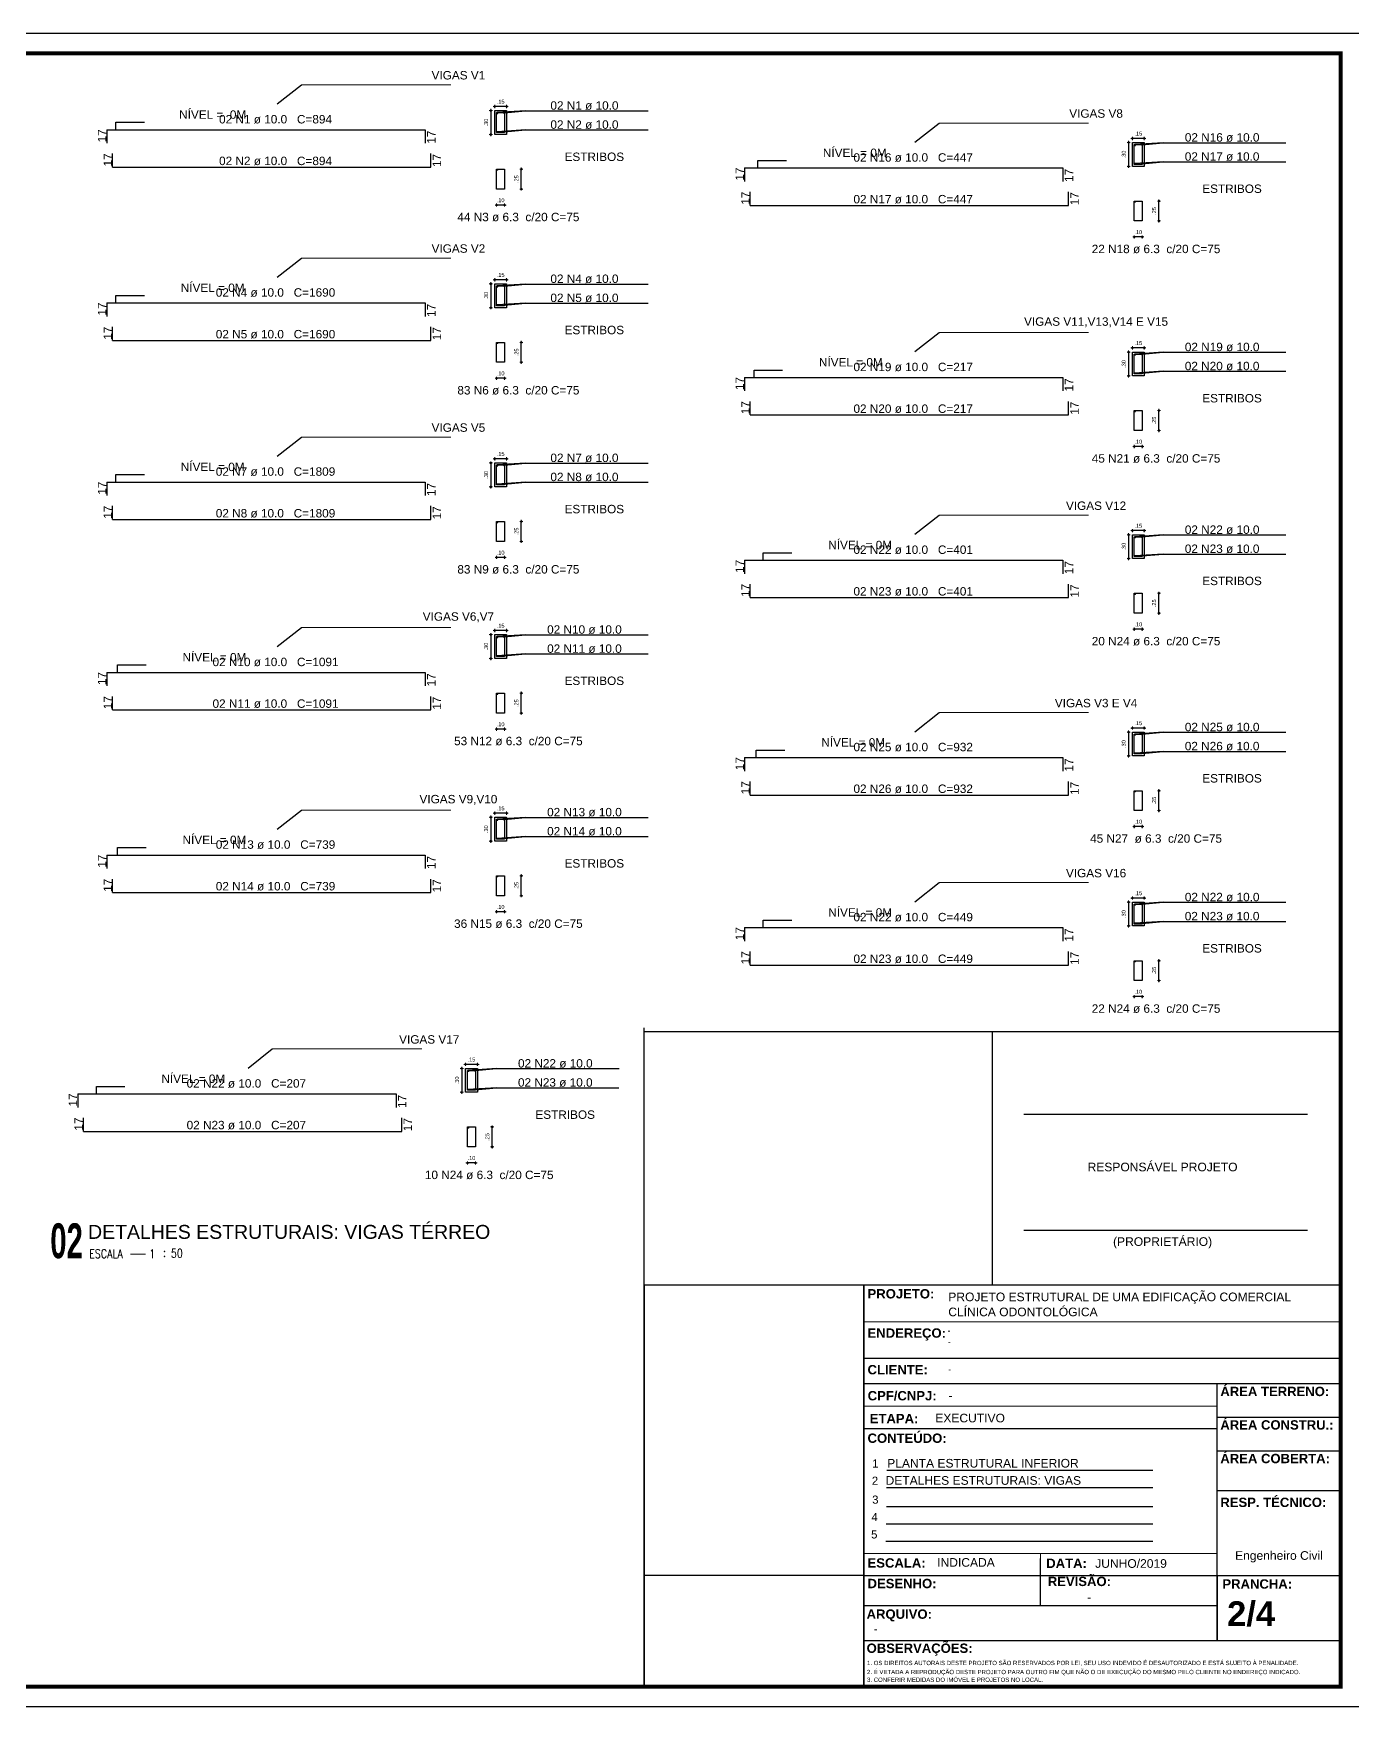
# Model space of a CAD drawing. Header units: millimetres. Extents: x 2317 to 2736, y 1295 to 1343.
# Drawn here: x 2458.13 to 2491.25, y 1299.25 to 1341.3 of the extents above; entities that cross this region are included whole.
import ezdxf
from ezdxf.enums import TextEntityAlignment as Align

# ---------------------------------------------------------------- set-up
doc = ezdxf.new("R2010")
doc.units = ezdxf.units.MM
for name, color, linetype, lineweight in [('COTAS', 53, 'Continuous', 9), ('DT-Armadura', 2, 'Continuous', 30), ('DT-Cotas', 9, 'Continuous', 5), ('E-TXT-W', 7, 'Continuous', 20)]:
    doc.layers.add(name, color=color, linetype=linetype, lineweight=lineweight)
for name, color, linetype in [('E-TXT-G', 3, 'Continuous'), ('E-TXT-Y', 2, 'Continuous'), ("LINHA - PROJETU'S", 1, 'Continuous'), ('P2', 1, 'Continuous'), ('PILARES', 1, 'Continuous'), ("PRANCHA - PROJETU'S", 7, 'Continuous'), ('TEXTO', 7, 'Continuous'), ('VIGAS', 5, 'Continuous')]:
    doc.layers.add(name, color=color, linetype=linetype)
doc.styles.add('Arial', font='arial.ttf')
doc.styles.add('CARIMBO_DADOS', font='arial.ttf', dxfattribs={"height": 0.1})
doc.styles.add('F2', font='ARIALN.TTF')
doc.styles.add('HELVET', font='HELVET.SHX')
doc.styles.add('REG140', font='romans.shx', dxfattribs={"width": 0.8, "height": 0.35})
doc.styles.add('REG80', font='romans.shx', dxfattribs={"width": 0.8, "height": 0.1})
doc.styles.add('SANSSERIF2', font='sanssb__.ttf', dxfattribs={"width": 0.8})
doc.styles.get("Standard").update_dxf_attribs({"font": 'arial.ttf'})

# ---------------------------------------------------------------- blocks, each defined once
blk = doc.blocks.new('IND_DES')
at = {"layer": 'E-TXT-W'}
blk.add_line((0.027, -0.243), (0.198, -0.243), dxfattribs=at)
at = {"layer": 'E-TXT-G', "style": 'REG80', "width": 0.8}
for s, p in [('ESCALA', (-0.446, -0.286)), ('1', (0.243, -0.286)), (':', (0.399, -0.271))]:
    blk.add_text(s, height=0.1, dxfattribs=at).set_placement(p)
blk.add_attdef('ESCALA', (0.49, -0.281), '', height=0.1, dxfattribs=at)
at = {"layer": 'E-TXT-W', "style": 'SANSSERIF2', "width": 0.6}
blk.add_attdef('00', text='', height=0.4, dxfattribs=at).set_placement((-0.708, -0.288), align=Align.CENTER)
at = {"layer": 'E-TXT-Y', "style": 'REG140', "width": 0.8}
for tag, p in [('PROJETO', (-0.456, 0.183)), ('DESENHO', (-0.458, -0.066))]:
    blk.add_attdef(tag, p, '', height=0.175, dxfattribs=at)
blk = doc.blocks.new('CIRCULOS')
at = {"layer": 'COTAS'}
for p, q in [((-4, 0), (4, 0)), ((0, 4), (0, -4))]:
    blk.add_line(p, q, dxfattribs=at)
for radius in [2, 1]:
    blk.add_circle((0, 0), radius, dxfattribs=at)

msp = doc.modelspace()

# ---------------------------------------------------------------- linework, layer by layer
for p, q in [((2464.254, 1339.535), (2464.863, 1340.014)), ((2470.495, 1339.362), (2469.779, 1339.316)), ((2469.966, 1339.312), (2470.495, 1339.362)), ((2470.495, 1339.362), (2473.575, 1339.362)), ((2470.494, 1338.882), (2469.778, 1338.836)), ((2469.965, 1338.832), (2470.494, 1338.882)), ((2470.494, 1338.882), (2473.575, 1338.882)), ((2480.277, 1338.574), (2480.885, 1339.052)), ((2486.517, 1338.559), (2485.801, 1338.513)), ((2485.988, 1338.509), (2486.517, 1338.559)), ((2486.517, 1338.559), (2489.598, 1338.559)), ((2486.517, 1338.079), (2485.801, 1338.033)), ((2485.988, 1338.029), (2486.517, 1338.079)), ((2486.517, 1338.079), (2489.597, 1338.079)), ((2464.254, 1335.181), (2464.863, 1335.659)), ((2470.495, 1335.007), (2469.779, 1334.961)), ((2469.966, 1334.957), (2470.495, 1335.007)), ((2470.495, 1335.007), (2473.575, 1335.007)), ((2470.494, 1334.527), (2469.778, 1334.481)), ((2469.965, 1334.477), (2470.494, 1334.527)), ((2470.494, 1334.527), (2473.575, 1334.527)), ((2480.277, 1333.309), (2480.885, 1333.787)), ((2486.517, 1333.294), (2485.801, 1333.248)), ((2485.988, 1333.244), (2486.517, 1333.294)), ((2486.517, 1333.294), (2489.598, 1333.294)), ((2486.517, 1332.814), (2485.801, 1332.768)), ((2485.988, 1332.764), (2486.517, 1332.814)), ((2486.517, 1332.814), (2489.597, 1332.814)), ((2464.254, 1330.68), (2464.863, 1331.158)), ((2470.495, 1330.506), (2469.779, 1330.46)), ((2469.966, 1330.456), (2470.495, 1330.506)), ((2470.495, 1330.506), (2473.575, 1330.506)), ((2470.494, 1330.026), (2469.778, 1329.98)), ((2469.965, 1329.977), (2470.494, 1330.026)), ((2470.494, 1330.026), (2473.575, 1330.026)), ((2480.277, 1328.716), (2480.885, 1329.195)), ((2486.517, 1328.701), (2485.801, 1328.655)), ((2485.988, 1328.652), (2486.517, 1328.701)), ((2486.517, 1328.701), (2489.598, 1328.701)), ((2486.517, 1328.221), (2485.801, 1328.176)), ((2485.988, 1328.172), (2486.517, 1328.221)), ((2486.517, 1328.221), (2489.597, 1328.221)), ((2464.254, 1325.895), (2464.863, 1326.374)), ((2470.495, 1326.191), (2469.779, 1326.145)), ((2469.966, 1326.141), (2470.495, 1326.191)), ((2470.495, 1326.191), (2473.575, 1326.191)), ((2470.494, 1325.711), (2469.778, 1325.665)), ((2469.965, 1325.661), (2470.494, 1325.711)), ((2470.494, 1325.711), (2473.575, 1325.711)), ((2480.277, 1323.756), (2480.885, 1324.234)), ((2486.517, 1323.741), (2485.801, 1323.695)), ((2485.988, 1323.691), (2486.517, 1323.741)), ((2486.517, 1323.741), (2489.598, 1323.741)), ((2486.517, 1323.261), (2485.801, 1323.215)), ((2485.988, 1323.211), (2486.517, 1323.261)), ((2486.517, 1323.261), (2489.597, 1323.261)), ((2464.254, 1321.305), (2464.863, 1321.784)), ((2470.495, 1321.601), (2469.779, 1321.555)), ((2469.966, 1321.551), (2470.495, 1321.601)), ((2470.495, 1321.601), (2473.575, 1321.601)), ((2470.494, 1321.121), (2469.778, 1321.075)), ((2469.965, 1321.071), (2470.494, 1321.121)), ((2470.494, 1321.121), (2473.575, 1321.121)), ((2480.277, 1319.482), (2480.885, 1319.961)), ((2486.517, 1319.467), (2485.801, 1319.422)), ((2485.988, 1319.418), (2486.517, 1319.467)), ((2486.517, 1319.467), (2489.598, 1319.467)), ((2486.517, 1318.987), (2485.801, 1318.942)), ((2485.988, 1318.938), (2486.517, 1318.987)), ((2486.517, 1318.987), (2489.597, 1318.987)), ((2463.522, 1315.302), (2464.13, 1315.781)), ((2469.762, 1315.287), (2469.046, 1315.242)), ((2469.234, 1315.238), (2469.762, 1315.287)), ((2469.762, 1315.287), (2472.843, 1315.287)), ((2469.762, 1314.807), (2469.046, 1314.762)), ((2469.233, 1314.758), (2469.762, 1314.807)), ((2469.762, 1314.807), (2472.842, 1314.807))]:
    msp.add_line(p, q)
at = {"color": 4}
msp.add_line((2490.973, 1309.639), (2490.973, 1316.217), dxfattribs=at)
for points in [[(2433.273, 1299.254), (2491.473, 1299.254), (2491.473, 1341.304), (2433.273, 1341.304)], [(2469.719, 1339.366), (2470.019, 1339.366), (2470.019, 1338.766), (2469.719, 1338.766)], [(2485.741, 1338.563), (2486.041, 1338.563), (2486.041, 1337.963), (2485.741, 1337.963)], [(2469.719, 1335.011), (2470.019, 1335.011), (2470.019, 1334.411), (2469.719, 1334.411)], [(2485.741, 1333.298), (2486.041, 1333.298), (2486.041, 1332.698), (2485.741, 1332.698)], [(2469.719, 1330.51), (2470.019, 1330.51), (2470.019, 1329.91), (2469.719, 1329.91)], [(2485.741, 1328.705), (2486.041, 1328.705), (2486.041, 1328.105), (2485.741, 1328.105)], [(2469.719, 1326.195), (2470.019, 1326.195), (2470.019, 1325.595), (2469.719, 1325.595)], [(2485.741, 1323.745), (2486.041, 1323.745), (2486.041, 1323.145), (2485.741, 1323.145)], [(2469.719, 1321.605), (2470.019, 1321.605), (2470.019, 1321.005), (2469.719, 1321.005)], [(2485.741, 1319.472), (2486.041, 1319.472), (2486.041, 1318.872), (2485.741, 1318.872)], [(2468.986, 1315.292), (2469.286, 1315.292), (2469.286, 1314.692), (2468.986, 1314.692)]]:
    msp.add_lwpolyline(points, close=True)
at = {"const_width": 0.1}
msp.add_lwpolyline([(2433.773, 1299.754), (2490.973, 1299.754), (2490.973, 1340.804), (2433.773, 1340.804)], close=True, dxfattribs=at)
at = {"layer": 'DT-Armadura', "color": 7}
for p, q in [((2460.201, 1338.885), (2460.201, 1339.072)), ((2460.201, 1339.072), (2460.917, 1339.072)), ((2476.333, 1337.924), (2476.333, 1338.11)), ((2476.333, 1338.11), (2477.05, 1338.11)), ((2460.201, 1334.531), (2460.201, 1334.717)), ((2460.201, 1334.717), (2460.917, 1334.717)), ((2476.235, 1332.659), (2476.235, 1332.845)), ((2476.235, 1332.845), (2476.951, 1332.845)), ((2460.201, 1330.03), (2460.201, 1330.216)), ((2460.201, 1330.216), (2460.917, 1330.216)), ((2476.468, 1328.066), (2476.468, 1328.253)), ((2476.468, 1328.253), (2477.185, 1328.253)), ((2460.244, 1325.245), (2460.244, 1325.432)), ((2460.244, 1325.432), (2460.96, 1325.432)), ((2476.293, 1323.106), (2476.293, 1323.292)), ((2476.293, 1323.292), (2477.009, 1323.292)), ((2460.244, 1320.655), (2460.244, 1320.842)), ((2460.244, 1320.842), (2460.96, 1320.842)), ((2476.468, 1318.832), (2476.468, 1319.019)), ((2476.468, 1319.019), (2477.185, 1319.019)), ((2459.714, 1314.652), (2459.714, 1314.839)), ((2459.714, 1314.839), (2460.43, 1314.839))]:
    msp.add_line(p, q, dxfattribs=at)
at = {"layer": 'DT-Cotas'}
for p, q in [((2464.863, 1340.014), (2468.619, 1340.014)), ((2480.885, 1339.052), (2484.641, 1339.052)), ((2464.863, 1335.659), (2468.619, 1335.659)), ((2480.885, 1333.787), (2484.641, 1333.787)), ((2464.863, 1331.158), (2468.619, 1331.158)), ((2480.885, 1329.195), (2484.641, 1329.195)), ((2464.863, 1326.374), (2468.619, 1326.374)), ((2480.885, 1324.234), (2484.641, 1324.234)), ((2464.863, 1321.784), (2468.619, 1321.784)), ((2480.885, 1319.961), (2484.641, 1319.961)), ((2464.13, 1315.781), (2467.886, 1315.781))]:
    msp.add_line(p, q, dxfattribs=at)
at = {"layer": 'E-TXT-G'}
for p, q in [((2490.14, 1314.131), (2483.014, 1314.131)), ((2490.14, 1311.216), (2483.014, 1311.216))]:
    msp.add_line(p, q, dxfattribs=at)
at = {"layer": "LINHA - PROJETU'S", "color": 1, "const_width": 0.03}
for points in [[(2473.473, 1309.843), (2473.473, 1316.319), (2473.473, 1316.319)], [(2490.973, 1316.217), (2473.473, 1316.217)], [(2482.223, 1309.843), (2482.223, 1316.217)], [(2490.973, 1309.843), (2473.473, 1309.843), (2473.473, 1299.754)], [(2478.998, 1299.754), (2478.998, 1309.843)], [(2478.998, 1308.924), (2490.973, 1308.924)], [(2478.998, 1308.924), (2490.973, 1308.924)], [(2478.998, 1308.005), (2490.973, 1308.005)], [(2478.998, 1307.367), (2490.973, 1307.367)], [(2478.998, 1307.367), (2490.973, 1307.367)], [(2478.998, 1307.367), (2490.973, 1307.367)], [(2487.871, 1307.367), (2487.871, 1300.925)], [(2487.871, 1306.803), (2478.998, 1306.803)], [(2478.998, 1306.803), (2487.871, 1306.803)], [(2490.973, 1306.524), (2487.871, 1306.524)], [(2478.998, 1306.239), (2487.871, 1306.239)], [(2487.871, 1305.68), (2490.973, 1305.68)], [(2490.973, 1304.68), (2487.871, 1304.68)], [(2487.871, 1303.101), (2478.998, 1303.101)], [(2483.435, 1303.101), (2483.435, 1301.793)], [(2473.473, 1302.547), (2490.973, 1302.547)], [(2487.871, 1301.793), (2483.435, 1301.793), (2483.435, 1302.547)], [(2487.871, 1302.547), (2487.871, 1301.793)], [(2483.435, 1301.793), (2478.998, 1301.793)], [(2490.973, 1300.914), (2478.998, 1300.914)]]:
    msp.add_lwpolyline(points, dxfattribs=at)
at = {"layer": "LINHA - PROJETU'S", "color": 1}
for points in [[(2478.998, 1309.843), (2478.998, 1299.754)], [(2487.871, 1302.547), (2487.871, 1300.925)]]:
    msp.add_lwpolyline(points, dxfattribs=at)
at = {"layer": 'P2'}
msp.add_line((2490.973, 1309.843), (2473.473, 1309.843), dxfattribs=at)
at = {"layer": 'PILARES'}
for centre in [(2469.779, 1339.306), (2469.958, 1339.306), (2469.779, 1338.826), (2469.958, 1338.826), (2485.801, 1338.503), (2485.981, 1338.503), (2485.801, 1338.023), (2485.981, 1338.023), (2469.779, 1334.951), (2469.958, 1334.951), (2469.779, 1334.471), (2469.958, 1334.471), (2485.801, 1333.238), (2485.981, 1333.238), (2485.801, 1332.758), (2485.981, 1332.758), (2469.779, 1330.45), (2469.958, 1330.45), (2469.779, 1329.97), (2469.958, 1329.97), (2485.801, 1328.645), (2485.981, 1328.645), (2485.801, 1328.165), (2485.981, 1328.166), (2469.779, 1326.135), (2469.958, 1326.135), (2469.779, 1325.655), (2469.958, 1325.655), (2485.801, 1323.685), (2485.981, 1323.685), (2485.801, 1323.205), (2485.981, 1323.205), (2469.779, 1321.545), (2469.958, 1321.545), (2469.779, 1321.065), (2469.958, 1321.065), (2485.801, 1319.412), (2485.981, 1319.412), (2485.801, 1318.932), (2485.981, 1318.932), (2469.046, 1315.232), (2469.226, 1315.232), (2469.046, 1314.752), (2469.226, 1314.752)]:
    msp.add_circle(centre, 0.01, dxfattribs=at)
at = {"layer": "PRANCHA - PROJETU'S", "color": 1}
for p, q in [((2473.473, 1309.843), (2473.473, 1299.754)), ((2483.435, 1302.547), (2483.435, 1302.973)), ((2478.998, 1302.547), (2473.473, 1302.547)), ((2478.998, 1300.914), (2490.973, 1300.914))]:
    msp.add_line(p, q, dxfattribs=at)
at = {"layer": "PRANCHA - PROJETU'S"}
for p, q in [((2490.973, 1309.843), (2490.973, 1299.754)), ((2473.473, 1299.754), (2490.973, 1299.754)), ((2473.473, 1299.754), (2490.973, 1299.754)), ((2473.473, 1299.754), (2490.973, 1299.754)), ((2475.246, 1299.754), (2490.973, 1299.754)), ((2479.81, 1299.754), (2490.648, 1299.754)), ((2479.81, 1299.754), (2490.973, 1299.754))]:
    msp.add_line(p, q, dxfattribs=at)
at = {"layer": "PRANCHA - PROJETU'S", "color": 6}
for p, q in [((2479.571, 1305.194), (2486.253, 1305.194)), ((2479.562, 1304.76), (2486.253, 1304.76)), ((2479.562, 1304.285), (2486.253, 1304.285)), ((2479.553, 1303.848), (2486.253, 1303.848)), ((2479.553, 1303.848), (2486.253, 1303.848)), ((2479.544, 1303.411), (2486.253, 1303.411)), ((2479.544, 1303.411), (2486.253, 1303.411))]:
    msp.add_line(p, q, dxfattribs=at)
at = {"layer": "PRANCHA - PROJETU'S", "color": 1}
for points in [[(2490.973, 1309.843), (2473.473, 1309.843), (2473.473, 1299.754)], [(2478.998, 1302.198), (2478.998, 1309.843)], [(2487.871, 1300.925), (2487.871, 1307.367)], [(2487.871, 1305.68), (2490.973, 1305.68)], [(2487.871, 1304.68), (2490.973, 1304.68)], [(2490.973, 1302.973), (2491.014, 1302.973)], [(2478.998, 1302.547), (2490.973, 1302.547)], [(2483.435, 1301.793), (2483.435, 1302.547)], [(2478.998, 1299.754), (2478.998, 1302.198)], [(2487.871, 1302.198), (2487.871, 1302.201)], [(2478.998, 1301.793), (2487.871, 1301.793)]]:
    msp.add_lwpolyline(points, dxfattribs=at)
at = {"layer": 'VIGAS', "color": 8}
for p, q in [((2469.624, 1339.356), (2469.624, 1338.776)), ((2469.709, 1339.469), (2469.699, 1339.469)), ((2470.019, 1339.469), (2469.719, 1339.469)), ((2470.029, 1339.469), (2470.039, 1339.469)), ((2485.647, 1338.553), (2485.647, 1337.973)), ((2485.731, 1338.666), (2485.721, 1338.666)), ((2486.041, 1338.666), (2485.741, 1338.666)), ((2486.051, 1338.666), (2486.061, 1338.666)), ((2470.388, 1337.404), (2470.388, 1337.884)), ((2469.759, 1336.992), (2469.749, 1336.992)), ((2469.969, 1336.992), (2469.769, 1336.992)), ((2469.979, 1336.992), (2469.989, 1336.992)), ((2486.41, 1336.601), (2486.41, 1337.081)), ((2485.781, 1336.189), (2485.771, 1336.189)), ((2485.991, 1336.189), (2485.791, 1336.189)), ((2486.001, 1336.189), (2486.011, 1336.189)), ((2469.709, 1335.114), (2469.699, 1335.114)), ((2470.019, 1335.114), (2469.719, 1335.114)), ((2470.029, 1335.114), (2470.039, 1335.114)), ((2469.624, 1335.001), (2469.624, 1334.421)), ((2470.388, 1333.049), (2470.388, 1333.529)), ((2485.647, 1333.288), (2485.647, 1332.708)), ((2485.731, 1333.401), (2485.721, 1333.401)), ((2486.041, 1333.401), (2485.741, 1333.401)), ((2486.051, 1333.401), (2486.061, 1333.401)), ((2469.759, 1332.637), (2469.749, 1332.637)), ((2469.969, 1332.637), (2469.769, 1332.637)), ((2469.979, 1332.637), (2469.989, 1332.637)), ((2486.41, 1331.336), (2486.41, 1331.816)), ((2485.781, 1330.924), (2485.771, 1330.924)), ((2485.991, 1330.924), (2485.791, 1330.924)), ((2486.001, 1330.924), (2486.011, 1330.924)), ((2469.624, 1330.5), (2469.624, 1329.92)), ((2469.709, 1330.613), (2469.699, 1330.613)), ((2470.019, 1330.613), (2469.719, 1330.613)), ((2470.029, 1330.613), (2470.039, 1330.613)), ((2470.388, 1328.548), (2470.388, 1329.028)), ((2485.731, 1328.809), (2485.721, 1328.809)), ((2486.041, 1328.809), (2485.741, 1328.809)), ((2486.051, 1328.809), (2486.061, 1328.809)), ((2485.647, 1328.695), (2485.647, 1328.115)), ((2469.759, 1328.136), (2469.749, 1328.136)), ((2469.969, 1328.136), (2469.769, 1328.136)), ((2469.979, 1328.136), (2469.989, 1328.136)), ((2486.41, 1326.743), (2486.41, 1327.223)), ((2469.709, 1326.298), (2469.699, 1326.298)), ((2470.019, 1326.298), (2469.719, 1326.298)), ((2470.029, 1326.298), (2470.039, 1326.298)), ((2485.781, 1326.331), (2485.771, 1326.331)), ((2485.991, 1326.331), (2485.791, 1326.331)), ((2486.001, 1326.331), (2486.011, 1326.331)), ((2469.624, 1326.185), (2469.624, 1325.605)), ((2470.388, 1324.233), (2470.388, 1324.713)), ((2469.759, 1323.821), (2469.749, 1323.821)), ((2469.969, 1323.821), (2469.769, 1323.821)), ((2469.979, 1323.821), (2469.989, 1323.821)), ((2485.647, 1323.735), (2485.647, 1323.155)), ((2485.731, 1323.848), (2485.721, 1323.848)), ((2486.041, 1323.848), (2485.741, 1323.848)), ((2486.051, 1323.848), (2486.061, 1323.848)), ((2486.41, 1321.783), (2486.41, 1322.263)), ((2469.709, 1321.708), (2469.699, 1321.708)), ((2470.019, 1321.708), (2469.719, 1321.708)), ((2470.029, 1321.708), (2470.039, 1321.708)), ((2469.624, 1321.595), (2469.624, 1321.015)), ((2485.781, 1321.371), (2485.771, 1321.371)), ((2485.991, 1321.371), (2485.791, 1321.371)), ((2486.001, 1321.371), (2486.011, 1321.371)), ((2470.388, 1319.643), (2470.388, 1320.123)), ((2485.731, 1319.575), (2485.721, 1319.575)), ((2486.041, 1319.575), (2485.741, 1319.575)), ((2486.051, 1319.575), (2486.061, 1319.575)), ((2469.759, 1319.231), (2469.749, 1319.231)), ((2469.969, 1319.231), (2469.769, 1319.231)), ((2469.979, 1319.231), (2469.989, 1319.231)), ((2485.647, 1319.462), (2485.647, 1318.882)), ((2486.41, 1317.51), (2486.41, 1317.99)), ((2485.781, 1317.097), (2485.771, 1317.097)), ((2485.991, 1317.097), (2485.791, 1317.097)), ((2486.001, 1317.097), (2486.011, 1317.097)), ((2468.976, 1315.395), (2468.966, 1315.395)), ((2469.286, 1315.395), (2468.986, 1315.395)), ((2469.296, 1315.395), (2469.306, 1315.395)), ((2468.892, 1315.282), (2468.892, 1314.702)), ((2469.655, 1313.33), (2469.655, 1313.81)), ((2469.026, 1312.917), (2469.016, 1312.917)), ((2469.236, 1312.917), (2469.036, 1312.917)), ((2469.246, 1312.917), (2469.256, 1312.917))]:
    msp.add_line(p, q, dxfattribs=at)
at = {"layer": 'VIGAS'}
for p, q in [((2469.769, 1339.295), (2469.8, 1339.295)), ((2469.79, 1339.316), (2469.79, 1339.29)), ((2459.975, 1338.885), (2467.975, 1338.885)), ((2459.975, 1338.885), (2459.975, 1338.545)), ((2467.975, 1338.885), (2467.975, 1338.545)), ((2485.791, 1338.492), (2485.823, 1338.492)), ((2485.813, 1338.513), (2485.813, 1338.487)), ((2460.117, 1337.944), (2460.117, 1338.284)), ((2468.117, 1337.944), (2468.117, 1338.284)), ((2460.117, 1337.944), (2468.117, 1337.944)), ((2469.769, 1337.873), (2469.8, 1337.873)), ((2469.79, 1337.894), (2469.79, 1337.868)), ((2475.998, 1337.924), (2483.998, 1337.924)), ((2475.998, 1337.924), (2475.998, 1337.584)), ((2483.998, 1337.924), (2483.998, 1337.584)), ((2476.14, 1336.982), (2476.14, 1337.322)), ((2484.14, 1336.982), (2484.14, 1337.322)), ((2476.14, 1336.982), (2484.14, 1336.982)), ((2485.791, 1337.07), (2485.823, 1337.07)), ((2485.813, 1337.091), (2485.813, 1337.065)), ((2469.769, 1334.94), (2469.8, 1334.94)), ((2469.79, 1334.961), (2469.79, 1334.935)), ((2459.975, 1334.531), (2467.975, 1334.531)), ((2459.975, 1334.531), (2459.975, 1334.191)), ((2467.975, 1334.531), (2467.975, 1334.191)), ((2460.117, 1333.589), (2460.117, 1333.929)), ((2468.117, 1333.589), (2468.117, 1333.929)), ((2460.117, 1333.589), (2468.117, 1333.589)), ((2469.769, 1333.518), (2469.8, 1333.518)), ((2469.79, 1333.539), (2469.79, 1333.513)), ((2485.791, 1333.227), (2485.823, 1333.227)), ((2485.813, 1333.248), (2485.813, 1333.222)), ((2475.998, 1332.659), (2483.998, 1332.659)), ((2475.998, 1332.659), (2475.998, 1332.319)), ((2483.998, 1332.659), (2483.998, 1332.319)), ((2476.14, 1331.717), (2476.14, 1332.057)), ((2484.14, 1331.717), (2484.14, 1332.057)), ((2485.791, 1331.805), (2485.823, 1331.805)), ((2485.813, 1331.826), (2485.813, 1331.8)), ((2476.14, 1331.717), (2484.14, 1331.717)), ((2469.769, 1330.439), (2469.8, 1330.439)), ((2469.79, 1330.46), (2469.79, 1330.434)), ((2459.975, 1330.03), (2467.975, 1330.03)), ((2459.975, 1330.03), (2459.975, 1329.69)), ((2467.975, 1330.03), (2467.975, 1329.69)), ((2460.117, 1329.088), (2460.117, 1329.428)), ((2468.117, 1329.088), (2468.117, 1329.428)), ((2460.117, 1329.088), (2468.117, 1329.088)), ((2469.769, 1329.017), (2469.8, 1329.017)), ((2469.79, 1329.038), (2469.79, 1329.012)), ((2485.791, 1328.634), (2485.823, 1328.634)), ((2485.813, 1328.655), (2485.813, 1328.629)), ((2475.998, 1328.066), (2483.998, 1328.066)), ((2475.998, 1328.066), (2475.998, 1327.726)), ((2483.998, 1328.066), (2483.998, 1327.726)), ((2476.14, 1327.124), (2476.14, 1327.464)), ((2476.14, 1327.124), (2484.14, 1327.124)), ((2484.14, 1327.124), (2484.14, 1327.464)), ((2485.791, 1327.212), (2485.823, 1327.212)), ((2485.813, 1327.233), (2485.813, 1327.207)), ((2469.769, 1326.124), (2469.8, 1326.124)), ((2469.79, 1326.145), (2469.79, 1326.119)), ((2459.975, 1325.245), (2467.975, 1325.245)), ((2459.975, 1325.245), (2459.975, 1324.905)), ((2467.975, 1325.245), (2467.975, 1324.905)), ((2460.117, 1324.303), (2460.117, 1324.643)), ((2468.117, 1324.303), (2468.117, 1324.643)), ((2469.769, 1324.702), (2469.8, 1324.702)), ((2469.79, 1324.723), (2469.79, 1324.697)), ((2460.117, 1324.303), (2468.117, 1324.303)), ((2485.791, 1323.674), (2485.823, 1323.674)), ((2485.813, 1323.695), (2485.813, 1323.669)), ((2475.998, 1323.106), (2483.998, 1323.106)), ((2475.998, 1323.106), (2475.998, 1322.766)), ((2483.998, 1323.106), (2483.998, 1322.766)), ((2476.14, 1322.164), (2476.14, 1322.504)), ((2484.14, 1322.164), (2484.14, 1322.504)), ((2476.14, 1322.164), (2484.14, 1322.164)), ((2485.791, 1322.252), (2485.823, 1322.252)), ((2485.813, 1322.273), (2485.813, 1322.247)), ((2469.769, 1321.534), (2469.8, 1321.534)), ((2469.79, 1321.555), (2469.79, 1321.529)), ((2459.975, 1320.655), (2467.975, 1320.655)), ((2459.975, 1320.655), (2459.975, 1320.315)), ((2467.975, 1320.655), (2467.975, 1320.315)), ((2460.117, 1319.713), (2460.117, 1320.053)), ((2468.117, 1319.713), (2468.117, 1320.053)), ((2469.769, 1320.112), (2469.8, 1320.112)), ((2469.79, 1320.133), (2469.79, 1320.107)), ((2460.117, 1319.713), (2468.117, 1319.713)), ((2485.791, 1319.4), (2485.823, 1319.4)), ((2485.813, 1319.422), (2485.813, 1319.396)), ((2475.998, 1318.832), (2483.998, 1318.832)), ((2475.998, 1318.832), (2475.998, 1318.492)), ((2483.998, 1318.832), (2483.998, 1318.492)), ((2476.14, 1317.89), (2476.14, 1318.23)), ((2476.14, 1317.89), (2484.14, 1317.89)), ((2484.14, 1317.89), (2484.14, 1318.23)), ((2485.791, 1317.978), (2485.823, 1317.978)), ((2485.813, 1318), (2485.813, 1317.974)), ((2469.036, 1315.22), (2469.068, 1315.22)), ((2469.058, 1315.242), (2469.058, 1315.215)), ((2459.243, 1314.652), (2467.243, 1314.652)), ((2459.243, 1314.652), (2459.243, 1314.312)), ((2467.243, 1314.652), (2467.243, 1314.312)), ((2459.385, 1313.71), (2459.385, 1314.05)), ((2459.385, 1313.71), (2467.385, 1313.71)), ((2467.385, 1313.71), (2467.385, 1314.05)), ((2469.036, 1313.798), (2469.068, 1313.798)), ((2469.058, 1313.82), (2469.058, 1313.793))]:
    msp.add_line(p, q, dxfattribs=at)
for points in [[(2469.769, 1339.316), (2469.969, 1339.316), (2469.969, 1338.816), (2469.769, 1338.816)], [(2485.791, 1338.513), (2485.991, 1338.513), (2485.991, 1338.013), (2485.791, 1338.013)], [(2469.769, 1337.894), (2469.969, 1337.894), (2469.969, 1337.394), (2469.769, 1337.394)], [(2485.791, 1337.091), (2485.991, 1337.091), (2485.991, 1336.591), (2485.791, 1336.591)], [(2469.769, 1334.961), (2469.969, 1334.961), (2469.969, 1334.461), (2469.769, 1334.461)], [(2469.769, 1333.539), (2469.969, 1333.539), (2469.969, 1333.039), (2469.769, 1333.039)], [(2485.791, 1333.248), (2485.991, 1333.248), (2485.991, 1332.748), (2485.791, 1332.748)], [(2485.791, 1331.826), (2485.991, 1331.826), (2485.991, 1331.326), (2485.791, 1331.326)], [(2469.769, 1330.46), (2469.969, 1330.46), (2469.969, 1329.96), (2469.769, 1329.96)], [(2469.769, 1329.038), (2469.969, 1329.038), (2469.969, 1328.538), (2469.769, 1328.538)], [(2485.791, 1328.655), (2485.991, 1328.655), (2485.991, 1328.155), (2485.791, 1328.155)], [(2485.791, 1327.233), (2485.991, 1327.233), (2485.991, 1326.733), (2485.791, 1326.733)], [(2469.769, 1326.145), (2469.969, 1326.145), (2469.969, 1325.645), (2469.769, 1325.645)], [(2469.769, 1324.723), (2469.969, 1324.723), (2469.969, 1324.223), (2469.769, 1324.223)], [(2485.791, 1323.695), (2485.991, 1323.695), (2485.991, 1323.195), (2485.791, 1323.195)], [(2485.791, 1322.273), (2485.991, 1322.273), (2485.991, 1321.773), (2485.791, 1321.773)], [(2469.769, 1321.555), (2469.969, 1321.555), (2469.969, 1321.055), (2469.769, 1321.055)], [(2469.769, 1320.133), (2469.969, 1320.133), (2469.969, 1319.633), (2469.769, 1319.633)], [(2485.791, 1319.422), (2485.991, 1319.422), (2485.991, 1318.922), (2485.791, 1318.922)], [(2485.791, 1318), (2485.991, 1318), (2485.991, 1317.5), (2485.791, 1317.5)], [(2469.036, 1315.242), (2469.236, 1315.242), (2469.236, 1314.742), (2469.036, 1314.742)], [(2469.036, 1313.82), (2469.236, 1313.82), (2469.236, 1313.32), (2469.036, 1313.32)]]:
    msp.add_lwpolyline(points, close=True, dxfattribs=at)

# ---------------------------------------------------------------- block references
ref = msp.add_blockref('IND_DES', (2460.508, 1311.153), dxfattribs=dict(xscale=2.193744800000605, yscale=2.193744800000013, zscale=2.193744800000013))
ref.add_attrib('00', '02', dxfattribs={"layer": 'E-TXT-W', "height": 0.8775, "style": 'SANSSERIF2', "width": 0.6}).set_placement((2458.962, 1310.521), align=Align.CENTER)
ref.add_attrib('DESENHO', 'DETALHES ESTRUTURAIS: VIGAS TÉRREO', (2459.503, 1311.009), dxfattribs={"layer": 'E-TXT-Y', "height": 0.35})
ref.add_attrib('ESCALA', '50', (2461.583, 1310.536), dxfattribs={"layer": 'E-TXT-G', "height": 0.2194, "style": 'REG80', "width": 0.8})
at = {"layer": 'VIGAS', "color": 8, "xscale": 0.01, "yscale": 0.01, "zscale": 0.01}
for p, rotation in [((2469.624, 1339.366), 90), ((2470.019, 1339.469), 180), ((2469.624, 1338.766), 270), ((2485.647, 1338.563), 90), ((2486.041, 1338.666), 180), ((2470.388, 1337.894), 90), ((2485.647, 1337.963), 270), ((2470.388, 1337.394), 270), ((2469.969, 1336.992), 180), ((2486.41, 1337.091), 90), ((2486.41, 1336.591), 270), ((2485.991, 1336.189), 180), ((2470.019, 1335.114), 180), ((2469.624, 1335.011), 90), ((2469.624, 1334.411), 270), ((2470.388, 1333.539), 90), ((2486.041, 1333.401), 180), ((2470.388, 1333.039), 270), ((2485.647, 1333.298), 90), ((2469.969, 1332.637), 180), ((2485.647, 1332.698), 270), ((2486.41, 1331.826), 90), ((2486.41, 1331.326), 270), ((2485.991, 1330.924), 180), ((2469.624, 1330.51), 90), ((2470.019, 1330.613), 180), ((2469.624, 1329.91), 270), ((2470.388, 1329.038), 90), ((2486.041, 1328.809), 180), ((2470.388, 1328.538), 270), ((2485.647, 1328.705), 90), ((2469.969, 1328.136), 180), ((2485.647, 1328.105), 270), ((2486.41, 1327.233), 90), ((2486.41, 1326.733), 270), ((2470.019, 1326.298), 180), ((2485.991, 1326.331), 180), ((2469.624, 1326.195), 90), ((2469.624, 1325.595), 270), ((2470.388, 1324.723), 90), ((2470.388, 1324.223), 270), ((2469.969, 1323.821), 180), ((2485.647, 1323.745), 90), ((2486.041, 1323.848), 180), ((2485.647, 1323.145), 270), ((2486.41, 1322.273), 90), ((2469.624, 1321.605), 90), ((2470.019, 1321.708), 180), ((2486.41, 1321.773), 270), ((2485.991, 1321.371), 180), ((2469.624, 1321.005), 270), ((2470.388, 1320.133), 90), ((2470.388, 1319.633), 270), ((2486.041, 1319.575), 180), ((2469.969, 1319.231), 180), ((2485.647, 1319.472), 90), ((2485.647, 1318.872), 270), ((2486.41, 1318), 90), ((2486.41, 1317.5), 270), ((2485.991, 1317.097), 180), ((2468.892, 1315.292), 90), ((2469.286, 1315.395), 180), ((2468.892, 1314.692), 270), ((2469.655, 1313.82), 90), ((2469.655, 1313.32), 270), ((2469.236, 1312.917), 180)]:
    msp.add_blockref('CIRCULOS', p, dxfattribs=dict(at, rotation=rotation))
for p in [(2469.719, 1339.469), (2485.741, 1338.666), (2469.769, 1336.992), (2485.791, 1336.189), (2469.719, 1335.114), (2485.741, 1333.401), (2469.769, 1332.637), (2485.791, 1330.924), (2469.719, 1330.613), (2485.741, 1328.809), (2469.769, 1328.136), (2469.719, 1326.298), (2485.791, 1326.331), (2469.769, 1323.821), (2485.741, 1323.848), (2469.719, 1321.708), (2485.791, 1321.371), (2485.741, 1319.575), (2469.769, 1319.231), (2485.791, 1317.097), (2468.986, 1315.395), (2469.036, 1312.917)]:
    msp.add_blockref('CIRCULOS', p, dxfattribs=at)

# ---------------------------------------------------------------- texts
at = {"layer": 'DT-Armadura', "color": 7, "char_height": 0.2118, "width": 5.59152, "attachment_point": 8, "line_spacing_factor": 0.9, "style": 'Arial'}
for s, insert in [('\\A1;\\pt1.4826;VIGAS V1 ', (2468.808, 1340.145)), ('\\A1;NÍVEL =  0M', (2462.634, 1339.157)), ('02 N1 ø 10.0   ', (2471.975, 1339.382)), ('\\A1;VIGAS V8 ', (2484.83, 1339.183)), ('02 N1 ø 10.0   C=894', (2464.213, 1339.037)), ('02 N2 ø 10.0  ', (2471.975, 1338.903)), ('\\A1;NÍVEL = 0M', (2478.767, 1338.196)), ('02 N16 ø 10.0   ', (2487.998, 1338.58)), ('02 N2 ø 10.0   C=894', (2464.213, 1337.99)), ('\\A1;ESTRIBOS', (2472.223, 1338.096)), ('02 N16 ø 10.0   C=447', (2480.235, 1338.076)), ('02 N17 ø 10.0  ', (2487.997, 1338.1)), ('02 N17 ø 10.0   C=447', (2480.235, 1337.028)), ('\\A1;ESTRIBOS', (2488.246, 1337.293)), ('44 N3 ø 6.3  c/20 C=75', (2470.315, 1336.58)), ('\\A1;\\pt1.4826;VIGAS V2 ', (2468.808, 1335.79)), ('22 N18 ø 6.3  c/20 C=75', (2486.337, 1335.777)), ('02 N4 ø 10.0   ', (2471.975, 1335.028)), ('\\A1;NÍVEL = 0M', (2462.634, 1334.803)), ('02 N4 ø 10.0   C=1690', (2464.213, 1334.683)), ('02 N5 ø 10.0  ', (2471.975, 1334.548)), ('02 N5 ø 10.0   C=1690', (2464.213, 1333.635)), ('\\A1;ESTRIBOS', (2472.223, 1333.742)), ('\\A1;VIGAS V11,V13,V14 E V15', (2484.83, 1333.918)), ('02 N19 ø 10.0   ', (2487.998, 1333.314)), ('\\A1;NÍVEL = 0M ', (2478.668, 1332.931)), ('02 N19 ø 10.0   C=217', (2480.235, 1332.811)), ('02 N20 ø 10.0  ', (2487.997, 1332.835)), ('83 N6 ø 6.3  c/20 C=75', (2470.315, 1332.225)), ('\\A1;ESTRIBOS', (2488.246, 1332.028)), ('02 N20 ø 10.0   C=217', (2480.235, 1331.763)), ('\\A1;\\pt1.4826;VIGAS V5', (2468.808, 1331.29)), ('\\A1;NÍVEL = 0M', (2462.634, 1330.302)), ('02 N7 ø 10.0   ', (2471.975, 1330.527)), ('45 N21 ø 6.3  c/20 C=75', (2486.337, 1330.512)), ('02 N7 ø 10.0   C=1809', (2464.213, 1330.182)), ('02 N8 ø 10.0  ', (2471.975, 1330.047)), ('02 N8 ø 10.0   C=1809', (2464.213, 1329.134)), ('\\A1;ESTRIBOS', (2472.223, 1329.241)), ('\\A1;VIGAS V12', (2484.83, 1329.326)), ('02 N22 ø 10.0   ', (2487.998, 1328.722)), ('\\A1;NÍVEL = 0M', (2478.902, 1328.338)), ('02 N22 ø 10.0   C=401', (2480.235, 1328.218)), ('02 N23 ø 10.0  ', (2487.997, 1328.242)), ('83 N9 ø 6.3  c/20 C=75', (2470.315, 1327.724)), ('\\A1;ESTRIBOS', (2488.246, 1327.436)), ('02 N23 ø 10.0   C=401', (2480.235, 1327.171)), ('\\A1;VIGAS V6,V7', (2468.808, 1326.505)), ('02 N10 ø 10.0   ', (2471.975, 1326.212)), ('02 N11 ø 10.0  ', (2471.975, 1325.732)), ('20 N24 ø 6.3  c/20 C=75', (2486.337, 1325.919)), ('\\A1;NÍVEL = 0M', (2462.678, 1325.517)), ('02 N10 ø 10.0   C=1091', (2464.213, 1325.397)), ('\\A1;ESTRIBOS', (2472.223, 1324.926)), ('\\A1;VIGAS V3 E V4', (2484.83, 1324.365)), ('02 N11 ø 10.0   C=1091', (2464.213, 1324.35)), ('02 N25 ø 10.0   ', (2487.998, 1323.761)), ('53 N12 ø 6.3  c/20 C=75', (2470.315, 1323.409)), ('\\A1;NÍVEL = 0M', (2478.727, 1323.378)), ('02 N25 ø 10.0   C=932', (2480.235, 1323.258)), ('02 N26 ø 10.0  ', (2487.997, 1323.282)), ('\\A1;ESTRIBOS', (2488.246, 1322.475)), ('\\A1;VIGAS V9,V10', (2468.808, 1321.915)), ('02 N26 ø 10.0   C=932', (2480.235, 1322.21)), ('02 N13 ø 10.0   ', (2471.975, 1321.622)), ('02 N14 ø 10.0  ', (2471.975, 1321.142)), ('\\A1;NÍVEL = 0M', (2462.678, 1320.927)), ('02 N13 ø 10.0   C=739', (2464.213, 1320.807)), ('45 N27  ø 6.3  c/20 C=75', (2486.337, 1320.959)), ('\\A1;ESTRIBOS', (2472.223, 1320.336)), ('02 N14 ø 10.0   C=739', (2464.213, 1319.76)), ('\\A1;VIGAS V16', (2484.83, 1320.092)), ('02 N22 ø 10.0   ', (2487.998, 1319.488)), ('\\A1;NÍVEL = 0M', (2478.902, 1319.104)), ('02 N22 ø 10.0   C=449', (2480.235, 1318.984)), ('02 N23 ø 10.0  ', (2487.997, 1319.008)), ('36 N15 ø 6.3  c/20 C=75', (2470.315, 1318.819)), ('\\A1;ESTRIBOS', (2488.246, 1318.202)), ('02 N23 ø 10.0   C=449', (2480.235, 1317.937)), ('22 N24 ø 6.3  c/20 C=75', (2486.337, 1316.685)), ('\\A1;VIGAS V17', (2468.075, 1315.912)), ('02 N22 ø 10.0   ', (2471.243, 1315.308)), ('\\A1;NÍVEL = 0M', (2462.147, 1314.924)), ('02 N22 ø 10.0   C=207', (2463.48, 1314.804)), ('02 N23 ø 10.0  ', (2471.242, 1314.828)), ('\\A1;ESTRIBOS', (2471.491, 1314.022)), ('02 N23 ø 10.0   C=207', (2463.48, 1313.757)), ('10 N24 ø 6.3  c/20 C=75', (2469.582, 1312.505))]:
    msp.add_mtext(s, dxfattribs=dict(at, insert=insert))
at = {"layer": 'DT-Armadura', "color": 7, "char_height": 0.2118, "width": 5.59152, "attachment_point": 8, "rotation": 90, "line_spacing_factor": 0.9, "style": 'Arial'}
for insert in [(2459.96, 1338.732), (2468.233, 1338.698), (2460.105, 1338.126), (2468.373, 1338.112), (2475.982, 1337.77), (2484.255, 1337.736), (2476.128, 1337.165), (2484.396, 1337.15), (2459.96, 1334.377), (2468.233, 1334.343), (2460.105, 1333.771), (2468.373, 1333.757), (2475.982, 1332.505), (2484.255, 1332.471), (2476.128, 1331.899), (2484.396, 1331.885), (2459.96, 1329.876), (2468.233, 1329.842), (2460.105, 1329.271), (2468.373, 1329.256), (2475.982, 1327.912), (2484.255, 1327.878), (2476.128, 1327.307), (2484.396, 1327.292), (2459.96, 1325.091), (2468.233, 1325.057), (2460.105, 1324.486), (2468.373, 1324.471), (2475.982, 1322.952), (2484.255, 1322.918), (2476.128, 1322.346), (2484.396, 1322.332), (2459.96, 1320.501), (2468.233, 1320.467), (2460.105, 1319.896), (2468.373, 1319.881), (2475.982, 1318.679), (2484.255, 1318.645), (2476.128, 1318.073), (2484.396, 1318.059), (2459.228, 1314.499), (2467.5, 1314.464), (2459.373, 1313.893), (2467.641, 1313.878)]:
    msp.add_mtext('17', dxfattribs=dict(at, insert=insert))
at = {"layer": "PRANCHA - PROJETU'S", "color": 2, "style": 'Arial'}
for s, p in [('RESPONSÁVEL PROJETO', (2486.501, 1312.841)), ('(PROPRIETÁRIO)', (2486.501, 1310.936))]:
    msp.add_text(s, height=0.21676, dxfattribs=at).set_placement(p, align=Align.MIDDLE)
for s, height, p in [('PROJETO ESTRUTURAL DE UMA EDIFICAÇÃO COMERCIAL', 0.21676, (2481.117, 1309.442)), ('CLÍNICA ODONTOLÓGICA', 0.21676, (2481.117, 1309.064)), ('-', 0.217, (2481.121, 1306.962)), ('EXECUTIVO', 0.2168, (2480.79, 1306.396)), ('PLANTA ESTRUTURAL INFERIOR', 0.21676, (2479.582, 1305.261)), ('DETALHES ESTRUTURAIS: VIGAS', 0.21676, (2479.541, 1304.828)), ('INDICADA', 0.2168, (2480.838, 1302.768)), ('JUNHO/2019', 0.2168, (2484.808, 1302.741)), ('-', 0.217, (2484.604, 1301.896)), ('-', 0.217, (2479.242, 1301.101))]:
    msp.add_text(s, height=height, dxfattribs=at).set_placement(p)
at = {"layer": "PRANCHA - PROJETU'S", "style": 'Arial'}
for s, height, p in [('1', 0.205, (2479.204, 1305.261)), ('2', 0.205, (2479.195, 1304.827)), ('3', 0.205, (2479.204, 1304.352)), ('4', 0.205, (2479.186, 1303.915)), ('5', 0.205, (2479.177, 1303.478)), ('2. É VETADA A REPRODUÇÃO DESTE PROJETO PARA OUTRO FIM QUE NÃO O DE EXECUÇÃO DO MESMO PELO CLIENTE NO ENDEREÇO INDICADO.', 0.108382, (2479.075, 1300.068)), ('1. OS DIREITOS AUTORAIS DESTE PROJETO SÃO RESERVADOS POR LEI, SEU USO INDEVIDO É DESAUTORIZADO E ESTÁ SUJEITO À PENALIDADE.', 0.108382, (2479.075, 1300.295)), ('3. CONFERIR MEDIDAS DO IMÓVEL E PROJETOS NO LOCAL.', 0.10838, (2479.075, 1299.873))]:
    msp.add_text(s, height=height, dxfattribs=at).set_placement(p)
msp.add_text('Engenheiro Civil', height=0.21676, dxfattribs=at).set_placement((2489.425, 1302.877), align=Align.BOTTOM_CENTER)
at = {"layer": "PRANCHA - PROJETU'S", "color": 3, "char_height": 0.23508, "width": 8.80966, "attachment_point": 1, "style": 'HELVET'}
for s, insert in [('{\\fArial|b1|i0|c0|p34;PROJETO:}', (2479.088, 1309.746)), ('{\\fArial|b1|i0|c0|p34;ENDEREÇO:}', (2479.088, 1308.759)), ('{\\fArial|b1|i0|c0|p34;CLIENTE:}', (2479.088, 1307.838)), ('{\\fArial|b1|i0|c0|p34;ÁREA TERRENO:}', (2487.952, 1307.292)), ('{\\fArial|b1|i0|c0|p34;CPF/CNPJ:}', (2479.091, 1307.184)), ('{\\fArial|b1|i0|c0|p34;ETAPA:}', (2479.143, 1306.608)), ('{\\fArial|b1|i0|c0|p34;ÁREA CONSTRU.:}', (2487.952, 1306.45)), ('{\\fArial|b1|i0|c0|p34;CONTEÚDO:}', (2479.088, 1306.116)), ('{\\fArial|b1|i0|c0|p34;ÁREA COBERTA:}', (2487.952, 1305.605)), ('{\\fArial|b1|i0|c0|p34;RESP. TÉCNICO:}', (2487.952, 1304.504)), ('{\\fArial|b1|i0|c0|p34;ESCALA:}', (2479.088, 1302.981)), ('{\\fArial|b1|i0|c0|p34;DATA:}', (2483.578, 1302.972)), ('{\\fArial|b1|i0|c0|p34;DESENHO:}', (2479.088, 1302.464)), ('{\\fArial|b1|i0|c0|p34;REVISÃO:}', (2483.617, 1302.517)), ('{\\fArial|b1|i0|c0|p34;PRANCHA:}', (2488.004, 1302.452)), ('{\\fArial|b1|i0|c0|p34;ARQUIVO:}', (2479.064, 1301.695)), ('{\\fArial|b1|i0|c0|p34;OBSERVAÇÕES:}', (2479.064, 1300.838))]:
    msp.add_mtext(s, dxfattribs=dict(at, insert=insert))
at = {"layer": "PRANCHA - PROJETU'S", "color": 2, "insert": (2488.122, 1301.9), "char_height": 0.62207, "width": 23.31203, "attachment_point": 1, "style": 'HELVET'}
msp.add_mtext('{\\fArial|b1|i0|c0|p34;2/4}', dxfattribs=at)
at = {"layer": 'TEXTO', "color": 2, "style": 'F2'}
for p in [(2481.1, 1308.621), (2481.109, 1308.339), (2481.117, 1307.644)]:
    msp.add_text('-', height=0.179, dxfattribs=at).set_placement(p)
at = {"layer": 'VIGAS', "color": 230, "char_height": 0.1, "attachment_point": 5, "style": 'CARIMBO_DADOS'}
for s, insert in [('\\A1;.15', (2469.869, 1339.59)), ('\\A1;.15', (2485.891, 1338.787)), ('\\A1;.10', (2469.869, 1337.113)), ('\\A1;.10', (2485.891, 1336.31)), ('\\A1;.15', (2469.869, 1335.235)), ('\\A1;.15', (2485.891, 1333.522)), ('\\A1;.10', (2469.869, 1332.758)), ('\\A1;.10', (2485.891, 1331.045)), ('\\A1;.15', (2469.869, 1330.734)), ('\\A1;.15', (2485.891, 1328.93)), ('\\A1;.10', (2469.869, 1328.257)), ('\\A1;.15', (2469.869, 1326.419)), ('\\A1;.10', (2485.891, 1326.452)), ('\\A1;.10', (2469.869, 1323.942)), ('\\A1;.15', (2485.891, 1323.969)), ('\\A1;.15', (2469.869, 1321.829)), ('\\A1;.10', (2485.891, 1321.492)), ('\\A1;.15', (2485.891, 1319.696)), ('\\A1;.10', (2469.869, 1319.352)), ('\\A1;.10', (2485.891, 1317.218)), ('\\A1;.15', (2469.136, 1315.516)), ('\\A1;.10', (2469.136, 1313.038))]:
    msp.add_mtext(s, dxfattribs=dict(at, insert=insert))
at = {"layer": 'VIGAS', "color": 230, "char_height": 0.1, "attachment_point": 5, "rotation": 90, "style": 'CARIMBO_DADOS'}
for s, insert in [('\\A1;.30', (2469.503, 1339.066)), ('\\A1;.30', (2485.526, 1338.263)), ('\\A1;.25', (2470.267, 1337.644)), ('\\A1;.25', (2486.289, 1336.841)), ('\\A1;.30', (2469.503, 1334.711)), ('\\A1;.25', (2470.267, 1333.289)), ('\\A1;.30', (2485.526, 1332.998)), ('\\A1;.25', (2486.289, 1331.576)), ('\\A1;.30', (2469.503, 1330.21)), ('\\A1;.25', (2470.267, 1328.788)), ('\\A1;.30', (2485.526, 1328.405)), ('\\A1;.25', (2486.289, 1326.983)), ('\\A1;.30', (2469.503, 1325.895)), ('\\A1;.25', (2470.267, 1324.473)), ('\\A1;.30', (2485.526, 1323.445)), ('\\A1;.25', (2486.289, 1322.023)), ('\\A1;.30', (2469.503, 1321.305)), ('\\A1;.25', (2470.267, 1319.883)), ('\\A1;.30', (2485.526, 1319.172)), ('\\A1;.25', (2486.289, 1317.75)), ('\\A1;.30', (2468.771, 1314.992)), ('\\A1;.25', (2469.534, 1313.57))]:
    msp.add_mtext(s, dxfattribs=dict(at, insert=insert))

doc.saveas('drawing.dxf')
